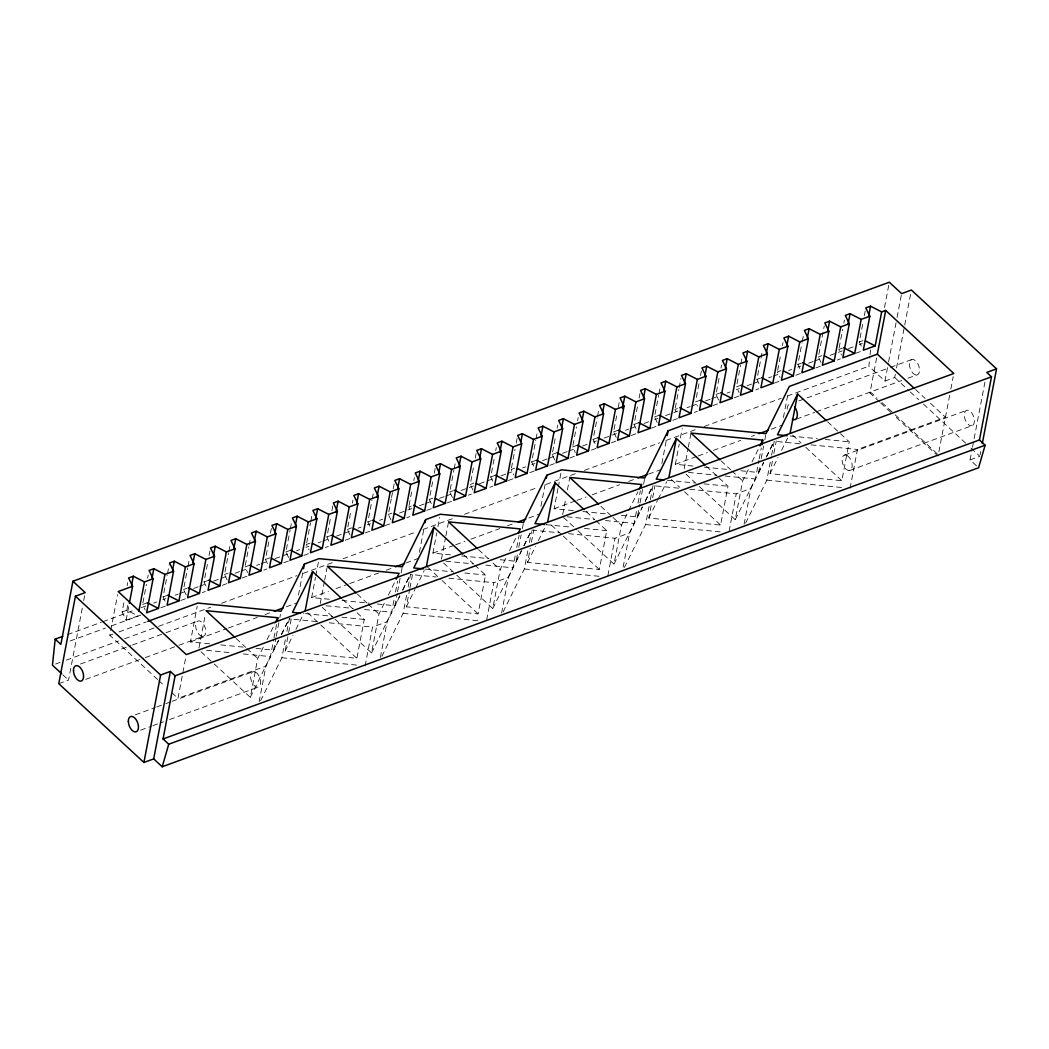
<?xml version="1.0" encoding="UTF-8"?>
<svg xmlns="http://www.w3.org/2000/svg" width="1049" height="1049" viewBox="0 0 1049 1049"><rect width="100%" height="100%" fill="white"/><g stroke="black" fill="none" stroke-linecap="round" stroke-linejoin="round"><path stroke-width="0.75" stroke-dasharray="5 3.75" d="M895.322 374.309L894.718 377.496L884.936 381.075L868.847 366.18L869.883 356.424M870.054 354.785L870.565 349.907M58.757 683.66L68.539 680.08L82.491 606.938M83.697 600.579L85.218 592.619M157.638 679.529L109.83 635.274L110.433 632.154M110.735 630.593L117.58 594.678M122.104 611.973L126.863 610.23L137.983 615.933L126.116 620.274L122.104 611.973L124.464 599.608M127.126 585.696L127.716 582.601M126.863 610.23L128.044 604.054M126.116 620.274L129.066 604.814M142.887 602.926L146.414 584.372M147.594 578.196L148.184 575.101M165.073 601.116L163.067 596.973L167.197 575.324M167.486 573.777L169.256 564.506M186.211 595.006L183.536 589.472L187.666 567.824M187.968 566.276L189.148 560.1M278.693 640.336L265.948 666.102L177.963 698.332L186.001 656.163M209.616 643.811L190.42 641.922L197.238 606.165M206.024 586.116L204.017 581.972L207.859 561.871M209.026 555.682L209.918 551.053M198.943 648.046L205.499 613.678M227.174 580.005L224.499 574.472L228.63 552.823M228.918 551.276L230.4 543.552M245.269 565.424L248.81 546.87M249.098 545.323L250.58 537.599M267.456 563.615L265.449 559.458L269.291 539.37M270.472 533.18L271.35 528.552M214.271 663.991L250.305 697.336L257.713 658.47L264.191 645.384M288.606 557.504L285.931 551.958L290.062 530.322M290.35 528.775L291.53 522.586M259.129 701.86L265.948 666.102M250.305 697.336L270.432 656.608L273.697 639.51M273.986 637.962L276.661 623.958M256.035 648.387L273.645 650.118L276.018 637.674M276.307 636.127L279.572 619.015M279.873 617.468L280.463 614.36M260.663 700.68L281.879 657.736L285.446 639.09M286.928 631.314L289.301 618.871L316.51 621.546M357.08 612.773L364.291 619.434L356.87 658.313L285.092 651.245L288.357 634.134M288.659 632.586L291.32 618.595M306.701 542.91L310.53 522.822M310.832 521.274L312.012 515.085M298.467 595.111L303.213 570.236M329.255 599.254L311.658 597.524L315.513 577.304M315.801 575.744L318.476 561.753M328.888 541.114L326.882 536.957L330.723 516.869M331.904 510.679L332.782 506.038M320.194 603.595L324.338 581.828M324.639 580.267L327.013 567.824M350.038 534.99L347.363 529.457L350.904 510.915M352.372 503.179L352.962 500.085M369.851 526.113L367.845 521.956L371.975 500.321M372.264 498.773L373.732 491.037M390.989 519.989L388.314 514.456L391.264 498.996M391.565 497.449L394.214 483.537M365.118 665.931L372.526 627.066L387.186 621.69L399.931 595.937M322.292 607.371L371.543 652.937L378.951 614.071L384.708 602.428M409.097 505.408L412.336 488.401M413.804 480.678L414.394 477.583M380.367 657.461L387.186 621.69M371.543 652.937L391.67 612.21L394.332 598.218M395.525 592.003L397.597 581.12M377.273 603.975L394.883 605.706L397.256 593.275M397.545 591.715L400.81 574.616M401.111 573.056L402.292 566.84M381.902 656.268L403.118 613.337L406.973 593.131M408.166 586.902L410.539 574.472L436.148 576.989M474.712 565.031L485.53 575.036L478.108 613.901L406.33 606.833L409.595 589.735M409.897 588.187L412.559 574.183M431.283 503.612L429.277 499.455L433.106 479.354M434.286 473.178L435.165 468.536M419.416 552.272L423.862 528.945M450.493 554.842L432.896 553.111L436.751 532.905M437.931 526.677L439.715 517.354M452.421 497.488L449.746 491.955L453.876 470.306M454.178 468.772L455.646 461.036M441.432 559.183L445.576 537.416M445.877 535.869L448.552 521.864M470.817 481.36L474.056 464.353M475.236 458.177L476.128 453.535M492.715 481.111L490.709 476.954L494.538 456.853M495.718 450.677L496.308 447.582M511.479 467.906L515.02 449.352M516.2 443.176L517.078 438.534M486.644 619.972L493.764 582.667L508.424 577.291L523.281 547.237M456.748 575.193L492.768 608.538L500.189 569.659L506.654 556.573M501.606 613.049L508.424 577.291M533.666 466.097L531.659 461.953L535.79 440.305M536.078 438.757L537.56 431.034M492.768 608.538L512.909 567.811L515.57 553.82M516.764 547.591L519.137 535.16M500.111 559.733L516.121 561.307L517.603 553.531M518.783 547.316L521.156 534.872M522.35 528.657L523.53 522.441M503.14 611.869L524.356 568.938L528.211 548.719M529.404 542.503L531.476 531.62M595.95 520.632L606.755 530.637L599.346 569.502L527.568 562.434L530.243 548.443M531.423 542.228L533.797 529.784M540.943 506.313L545.1 484.546M554.816 459.987L552.141 454.453L553.911 445.169M554.2 443.635L555.682 435.899M557.15 428.176L557.74 425.081M573.331 510.601L554.134 508.713L557.989 488.493M558.278 486.946L561.241 471.394M572.911 445.405L576.452 426.851M577.632 420.675L578.222 417.581M562.67 514.784L565.922 497.685M567.417 489.909L569.791 477.465M595.098 443.596L593.091 439.452L597.222 417.804M597.524 416.256L598.992 408.533M616.248 437.485L613.573 431.952L617.114 413.398M618.294 407.209L619.172 402.58M636.048 428.595L634.055 424.452L637.884 404.35M639.064 398.161L639.942 393.532M607.882 575.573L615.002 538.255L629.662 532.892L642.394 507.126M577.986 530.781L614.006 564.126L621.428 525.261L637.962 491.811M623.145 567.089L629.662 532.892M614.006 564.126L634.147 523.399L636.809 509.408M638.002 503.192L640.375 490.748M657.198 422.485L654.524 416.951L658.654 395.303M658.956 393.755L660.136 387.579M621.349 515.334L637.359 516.908L639.733 504.464M640.021 502.917L643.286 485.805M643.588 484.258L644.768 478.029M624.378 567.47L645.594 524.526L650.052 501.212M650.341 499.652L653.016 485.661L678.624 488.178M706.383 466.228L727.993 486.225L720.584 525.103L648.807 518.036L651.481 504.044M652.662 497.816L655.035 485.385M661.893 463.461L666.626 438.587M675.294 407.904L678.834 389.349M679.136 387.802L680.906 378.532M692.969 466.044L675.372 464.301L679.227 444.094M680.408 437.879L682.191 428.543M696.366 397.309L699.316 381.849M700.496 375.66L701.375 371.031M684.197 468.824L688.052 448.605M688.354 447.058L691.029 433.067M718.631 399.984L715.956 394.437L719.496 375.896M720.978 368.16L721.568 365.065M737.027 383.855L740.568 365.301M740.856 363.754L742.036 357.565M758.925 383.593L756.919 379.436L762.518 350.064M729.121 531.174L736.241 493.856L750.9 488.48L763.633 462.727M699.224 486.382L735.244 519.727L742.666 480.862L749.13 467.762M744.082 524.238L750.9 488.48M735.244 519.727L755.385 479L758.938 460.341M759.24 458.793L761.312 447.91M777.689 370.389L780.928 353.382M782.41 345.659L783 342.564M740.987 470.765L758.597 472.496L760.079 464.733M761.259 458.505L763.633 446.074M764.826 439.846L766.006 433.63M745.616 523.058L766.832 480.127L771.29 456.8M771.579 455.253L774.254 441.262L801.462 443.937M827.622 421.816L849.231 441.826L841.822 480.691L770.045 473.623L772.72 459.632M773.9 453.417L776.273 440.973M783.419 417.502L787.576 395.735M799.876 368.592L797.869 364.436L802 342.8M802.288 341.253L803.77 333.516M821.026 362.469L818.351 356.935L824.252 326.016M839.121 347.888L842.662 329.334M843.842 323.158L844.432 320.063M861.308 346.091L859.301 341.935L863.143 321.833M864.31 315.657L865.202 311.015M850.057 488.323L857.479 449.457L945.477 417.227L929.939 402.842M884.504 307.501L889.014 283.807M879.495 401.898L869.936 393.047L876.754 357.289M884.936 381.075L888.267 363.583M888.569 361.984L896.764 319.053M897.065 317.467L901.615 293.615M896.528 367.95L904.422 326.606M904.723 325.02L911.397 290.035M949.647 395.355L938.055 456.092L893.84 415.168M950.84 389.113L953.213 376.617M976.475 465.795L970.089 459.882L972.213 448.749M972.515 447.162L984.959 381.967M980.172 454.715L980.776 451.529M267.062 639.562L274.969 623.565M273.645 650.118L278.601 640.1M281.42 634.37L289.209 618.635M281.512 634.619L289.301 618.871M285.092 651.245L292.999 635.248M295.884 629.426L303.79 613.429M388.3 595.163L395.486 580.608M394.883 605.706L399.826 595.688M402.659 589.971L409.739 575.652M402.75 590.207L410.539 574.472M406.33 606.833L414.958 589.381M415.679 587.925L424.307 570.472M509.539 550.751L516.724 536.209M516.121 561.307L521.065 551.289M523.897 545.572L530.978 531.253M523.989 545.808L531.777 530.06L558.986 532.748M527.568 562.434L535.475 546.437M538.36 540.615L546.267 524.618M637.359 516.908L642.303 506.89M645.135 501.16L652.216 486.854M645.227 501.409L653.016 485.661M648.807 518.036L657.435 500.583M658.156 499.127L666.784 481.675M752.015 461.953L759.201 447.399M758.597 472.496L763.541 462.478M766.373 456.761L773.454 442.442M766.465 456.997L774.254 441.262M770.045 473.623L777.952 457.626M781.557 450.362L788.022 437.263M147.332 602.729L142.585 604.473L145.26 610.007M163.067 596.973L167.814 595.229M183.536 589.472L187.102 588.161M204.017 581.972L208.764 580.228M224.499 574.472L228.053 573.16M249.728 565.227L244.981 566.971L247.643 572.505M265.449 559.458L270.196 557.727M285.931 551.958L290.678 550.227M309.966 543.159L306.413 544.457L309.075 550.004M326.882 536.957L331.628 535.226M347.363 529.457L352.11 527.726M367.845 521.956L371.398 520.658M388.314 514.456L391.88 513.158M411.169 506.09L408.795 506.955L411.47 512.489M429.277 499.455L432.831 498.157M449.746 491.955L453.312 490.657M470.227 484.454L473.794 483.143M490.709 476.954L495.456 475.21M514.744 468.142L511.178 469.454L513.853 474.987M531.659 461.953L536.406 460.209M552.141 454.453L555.695 453.142M577.37 445.209L572.623 446.953L575.285 452.486M593.091 439.452L597.838 437.708M613.573 431.952L618.32 430.208M634.055 424.452L638.802 422.708M654.524 416.951L659.27 415.207M677.379 408.572L675.005 409.438L677.68 414.984M700.234 400.207L695.487 401.937L697.48 406.094M715.956 394.437L719.522 393.139M741.184 385.206L736.437 386.937L739.112 392.483M756.919 379.436L760.473 378.138M780.954 370.638L777.388 371.936L780.063 377.47M797.869 364.436L801.436 363.138M818.351 356.935L821.905 355.637M842.386 348.137L838.82 349.435L841.495 354.968M859.301 341.935L862.868 340.637M67.49 634.645L101.32 622.254M102.854 621.69L135.137 609.862M141.287 607.62L145.903 605.929M153.587 603.109L156.668 601.982M162.818 599.726L165.886 598.599M175.117 595.229L178.186 594.101M179.733 593.537L185.883 591.282M193.567 588.463L198.182 586.784M199.716 586.221L207.4 583.401M213.55 581.146L219.7 578.891M221.234 578.327L227.384 576.085M235.081 573.265L239.683 571.574M241.231 571.01L247.38 568.755M256.599 565.385L259.68 564.257M261.214 563.693L268.898 560.874M275.048 558.619L281.198 556.376M282.745 555.813L290.429 552.993M296.579 550.738L299.647 549.61M305.797 547.368L308.878 546.241M318.096 542.857L321.178 541.73M322.712 541.166L330.396 538.347M336.545 536.105L350.392 531.03M358.076 528.211L361.144 527.096M367.294 524.841L370.376 523.713M379.594 520.33L382.675 519.203M399.59 513.013L411.89 508.503M419.574 505.697L424.189 504.005M425.724 503.441L433.407 500.622M439.557 498.367L444.173 496.688M445.707 496.125L451.857 493.869M461.088 490.486L473.387 485.989M479.537 483.733L494.905 478.095M501.055 475.853L505.67 474.161M507.205 473.597L513.354 471.342M522.586 467.959L525.654 466.844M531.804 464.589L534.885 463.461M542.569 460.642L547.185 458.951M548.719 458.387L554.869 456.145M562.552 453.325L567.168 451.634M568.715 451.07L576.399 448.251M582.549 446.009L587.165 444.317M593.314 442.062L596.383 440.934M604.067 438.115L616.366 433.617M625.597 430.234L628.666 429.107M630.213 428.543L637.897 425.737M644.047 423.481L648.662 421.79M654.812 419.534L657.88 418.407M665.564 415.601L677.864 411.09M687.095 407.707L690.163 406.592M691.711 406.029L699.395 403.209M705.544 400.954L710.16 399.263M711.694 398.699L717.844 396.456M727.075 393.073L730.143 391.946M736.293 389.69L739.375 388.563M747.058 385.757L751.674 384.065M753.208 383.501L760.892 380.682M768.576 377.863L771.658 376.748M773.192 376.185L780.876 373.365M788.573 370.546L791.641 369.418M797.791 367.163L800.872 366.049M808.556 363.229L813.172 361.538M814.706 360.974L820.856 358.719M830.074 355.349L842.373 350.838M848.523 348.583L853.139 346.891M859.288 344.649L862.37 343.521M70.099 641.018L105.451 628.076M111.6 625.82L140.815 615.12M160.799 607.804L165.414 606.112M180.795 600.474L186.945 598.232M202.313 592.593L205.394 591.466M222.309 585.276L226.912 583.585M242.293 577.96L246.908 576.268M263.81 570.079L266.892 568.951M283.807 562.749L288.409 561.058M303.79 555.432L309.94 553.177M325.321 547.552L328.389 546.424M345.305 540.222L349.92 538.543M365.288 532.905L369.904 531.214M385.271 525.588L391.421 523.333M406.802 517.708L409.871 516.58M426.786 510.378L431.401 508.699M446.769 503.061L452.919 500.806M468.3 495.18L471.381 494.053M489.831 487.3L492.899 486.172M508.28 480.534L514.43 478.292M529.797 472.653L534.413 470.962M549.781 465.336L554.397 463.645M569.777 458.02L574.38 456.328M591.295 450.126L595.911 448.447M611.292 442.809L615.894 441.118M631.275 435.492L635.891 433.801M651.259 428.176L657.408 425.92M672.789 420.282L677.392 418.603M694.307 412.401L697.388 411.274M712.756 405.648L718.906 403.393M734.287 397.768L738.889 396.076M755.804 389.874L758.886 388.759M774.254 383.121L780.404 380.866M795.785 375.24L800.4 373.549M815.768 367.924L820.384 366.232M837.299 360.03L840.367 358.902M855.748 353.277L861.898 351.022M109.83 635.274L112.872 634.173M118.943 631.944L146.244 621.939M55.531 664.069L60.134 662.378M66.284 660.123L118.563 640.978M124.713 638.723L156.996 626.909M158.53 626.345L210.81 607.187M221.575 603.254L296.906 575.665M303.056 573.41L332.271 562.71M343.036 558.763L416.833 531.738M422.983 529.483L453.732 518.219M464.497 514.285L538.294 487.247M545.978 484.441L576.727 473.178M584.411 470.358L659.755 442.77M665.905 440.514L698.188 428.687M704.338 426.432L781.217 398.279M787.366 396.024L868.847 366.18M80.485 664.017L130.902 645.555M132.423 644.991L164.509 633.242M166.044 632.678L198.117 620.929M798.814 400.928L888.949 367.911M890.47 367.347L911.856 359.519M85.743 679.385L143.792 658.116M145.326 657.566L177.399 645.817M178.933 645.253L203.375 636.297M796.427 419.089L814.758 412.375M816.279 411.824L901.838 380.485M907.949 378.243L917.114 374.886A8.13 4.498 69.9 0 0 916.918 362.285A8.13 4.498 69.9 0 0 909.417 364.436A8.13 4.498 69.9 0 0 917.114 374.886M190.42 641.922L226.951 628.535M228.472 627.984L257.398 617.389M265.017 614.596L271.101 612.367M286.325 606.794L296.985 602.887M311.658 597.524L328.403 591.387M336.008 588.594L348.189 584.136M349.71 583.572L378.637 572.977M386.255 570.197L392.339 567.968M406.042 562.946L418.223 558.488M432.896 553.111L454.204 545.31M455.725 544.746L464.864 541.402M470.949 539.173L499.875 528.578M507.493 525.785L515.098 523.005M528.801 517.983L539.461 514.076M554.134 508.713L575.442 500.898M576.963 500.347L586.103 497.003M592.187 494.774L619.592 484.73M628.731 481.386L636.337 478.593M648.518 474.135L660.7 469.677M675.372 464.301L696.68 456.499M698.201 455.948L707.341 452.591M713.425 450.362L740.83 440.331M751.49 436.423L754.533 435.309M771.277 429.172L781.938 425.278M869.936 393.047L871.155 392.601L877.134 398.135M135.36 714.802L155.226 707.524M156.747 706.974L164.391 704.167M165.912 703.604L170.502 701.925M172.023 701.375L252.993 671.714M844.524 455.069L966.732 410.303M140.618 730.17L151.318 726.262M152.839 725.698L163.539 721.778M169.65 719.535L258.251 687.095M849.769 470.437L971.99 425.684A8.13 4.498 69.9 0 0 971.794 413.07A8.13 4.498 69.9 0 0 964.293 415.234A8.13 4.498 69.9 0 0 971.99 425.684M970.089 459.882L979.871 456.302L969.066 446.31M790.225 436.017L817.341 438.679M825.314 439.465L849.231 441.826M811.061 444.881L857.479 449.457M704.181 467.146L729.789 469.664M688.393 472.404L717.096 475.236M725.082 476.01L755.385 479M766.832 480.127L843.658 487.693M667.387 480.258L694.504 482.933M704.076 483.877L727.993 486.225M689.822 489.28L736.241 493.856M582.942 511.545L608.551 514.062M567.155 516.803L594.272 519.478M605.43 520.579L634.147 523.399M645.594 524.526L722.42 532.092M546.149 524.67L571.666 527.175M584.437 528.434L606.755 530.637M568.584 533.692L615.002 538.255M461.704 555.944L488.913 558.632M445.917 561.215L473.033 563.877M485.792 565.136L512.909 567.811M524.356 568.938L601.182 576.504M424.911 569.069L452.027 571.744M464.786 572.99L485.53 575.036M448.946 578.248L493.764 582.667M342.066 600.513L369.274 603.188M326.278 605.771L353.395 608.446M364.554 609.535L391.67 612.21M403.118 613.337L478.344 620.746M305.272 613.626L332.389 616.301M341.961 617.245L364.291 619.434M329.307 622.818L372.526 627.066M220.828 644.912L246.436 647.43M206.627 650.328L232.157 652.845M243.316 653.947L270.432 656.608M281.879 657.736L357.106 665.145M915.593 389.572L925.152 398.423M894.718 377.496L909.103 390.805M910.309 391.92L918.701 399.695M923.5 404.127L967.873 445.196M881.907 402.554L893.866 413.608M895.059 414.722L938.081 454.545M880.688 403L892.647 414.067M792.585 435.125L800.99 442.901M805.789 447.346L841.822 480.691M721.043 460.852L730.655 469.742M731.861 470.857L742.666 480.862M686.007 474.161L698.018 485.267M671.347 479.524L679.752 487.313M684.551 491.758L720.584 525.103M601.011 506.365L611.816 516.37M613.022 517.485L621.428 525.261M586.339 511.742L594.757 519.517M563.575 517.445L576.78 529.679M551.302 525.038L562.12 535.042M563.313 536.157L599.346 569.502M478.567 549.663L488.178 558.553M492.978 562.998L500.189 569.659M463.907 555.026L473.519 563.916M443.53 562.959L455.541 574.078M427.664 567.221L440.882 579.454M442.075 580.556L478.108 613.901M357.329 594.062L366.94 602.952M368.147 604.067L378.951 614.071M342.669 599.438L352.28 608.328M307.632 612.734L319.643 623.853M320.837 624.968L356.87 658.313M236.091 638.461L245.702 647.351M246.908 648.466L257.713 658.47M201.054 651.77L213.065 662.889M158.832 680.631L164.811 686.164M171.984 692.799L177.963 698.332M62.796 674.769L68.539 680.08M470.896 485.844L472.902 489.988M787.209 409.202A8.13 4.498 69.9 0 1 789.648 404.285M847.041 455.476L845.73 455.004A8.13 4.498 69.9 0 0 843.645 465.953L844.707 467.684A8.13 4.498 69.9 0 0 852.063 467.316A8.13 4.498 69.9 0 0 847.041 455.476M202.169 636.363L200.857 635.891A8.13 4.498 69.9 0 1 195.822 624.063A8.13 4.498 69.9 0 1 203.178 623.696L204.253 625.427A8.13 4.498 69.9 0 1 202.169 636.363M255.51 672.121L254.212 671.662A8.13 4.498 69.9 0 0 252.114 682.597L253.189 684.328A8.13 4.498 69.9 0 0 260.545 683.961A8.13 4.498 69.9 0 0 255.51 672.121"/><path stroke-width="1.5" d="M62.874 636.337L55.191 639.143L52.45 665.197L61.642 673.694M982.297 443.583L996.55 368.842L911.397 290.035L901.615 293.615L889.316 282.233L72.919 581.238L60.868 644.401L55.191 639.143M72.919 581.238L85.218 592.619L75.436 596.199L58.757 683.66L143.91 762.466L153.692 758.886L170.371 671.426L160.602 675.018L143.91 762.466M131.571 585.499L133.341 576.216L144.46 581.92L153.088 578.76L149.076 570.459L153.823 568.715L164.942 574.419L173.557 571.259L169.558 562.959L174.304 561.215L185.424 566.919L194.039 563.759L190.026 555.459L194.773 553.715L205.892 559.419L214.52 556.258L210.508 547.958L215.255 546.214L226.374 551.918L234.989 548.758L230.99 540.458L235.737 538.714L246.856 544.418L255.471 541.258L251.458 532.958L256.205 531.214L267.338 536.918L275.953 533.757L271.94 525.457L276.687 523.713L287.806 529.417L296.421 526.257L292.422 517.957L297.169 516.213L308.288 521.917L316.903 518.757L312.89 510.457L317.65 508.713L328.77 514.416L337.385 511.256L333.372 502.956L338.119 501.212L349.238 506.916L357.853 503.756L353.854 495.456L358.601 493.712L369.72 499.403L378.335 496.256L374.323 487.955L379.082 486.212L390.202 491.902L398.817 488.755L394.804 480.442L399.551 478.711L410.67 484.402L419.285 481.255L415.286 472.942L420.033 471.211L431.152 476.902L439.767 473.755L435.755 465.441L440.514 463.71L451.634 469.401L460.249 466.254L456.236 457.941L460.983 456.21L472.102 461.901L480.73 458.754L476.718 450.441L481.465 448.71L492.584 454.401L501.199 451.24L497.2 442.94L501.947 441.209L513.066 446.9L521.681 443.74L517.668 435.44L522.415 433.709L533.535 439.4L542.163 436.24L538.15 427.94L542.897 426.196L554.016 431.9L562.631 428.739L558.632 420.439L563.379 418.695L574.498 424.399L583.113 421.239L579.1 412.939L583.847 411.195L594.98 416.899L603.595 413.739L599.582 405.438L604.329 403.695L615.448 409.398L624.063 406.238L620.064 397.938L624.811 396.194L635.93 401.898L644.545 398.738L640.533 390.438L645.292 388.694L656.412 394.398L665.027 391.238L661.014 382.937L665.761 381.193L676.88 386.897L685.495 383.737L681.496 375.437L686.243 373.693L697.362 379.397L705.977 376.237L701.965 367.937L706.724 366.193L717.844 371.897L726.459 368.737L722.446 360.436L727.193 358.692L738.312 364.396L746.927 361.236L742.928 352.936L747.675 351.192L758.794 356.896L767.409 353.736L763.397 345.436L768.156 343.692L779.276 349.383L787.891 346.236L783.878 337.935L788.625 336.191L799.744 341.882L808.373 338.735L804.36 330.422L809.107 328.691L820.226 334.382L828.841 331.235L824.842 322.922L829.589 321.191L840.708 326.882L849.323 323.735L845.31 315.421L850.057 313.69L861.177 319.381L869.805 316.234L865.792 307.921L870.539 306.19L881.658 311.881L885.697 310.425L953.816 373.496L186.302 654.602L118.183 591.557L132.607 586.26L128.594 577.96L133.341 576.216M129.355 603.267L132.607 586.26M138.861 611.292L144.46 581.92M152.053 577.999L153.823 568.715M153.088 578.76L146.598 612.773L158.451 608.433L164.942 574.419M172.534 570.499L174.304 561.215M173.557 571.259L167.066 605.273L178.933 600.933L185.424 566.919M193.003 562.998L194.773 553.715M194.039 563.759L187.548 597.773L199.415 593.432L205.892 559.419M996.55 368.842L986.768 372.421L991.502 376.801L979.451 439.964L985.129 445.222L168.732 744.226L163.054 738.968L175.104 675.805L170.371 671.426M213.485 555.498L215.255 546.214M214.52 556.258L208.03 590.272L219.884 585.932L226.374 551.918M233.966 547.998L235.737 538.714M234.989 548.758L228.512 582.772L240.365 578.419L246.856 544.418M254.448 540.497L256.205 531.214M255.471 541.258L248.98 575.272L260.847 570.918L267.338 536.918M274.917 532.997L276.687 523.713M275.953 533.757L269.462 567.771L281.329 563.418L287.806 529.417M277.251 620.851L277.841 617.743L206.076 610.675L234.897 637.359M295.398 525.483L297.169 516.213M296.421 526.257L289.944 560.271L301.797 555.918L308.288 521.917M303.515 568.689L304.407 564.021L319.066 558.645L402.292 566.84L425.645 519.609L440.305 514.246L523.53 522.441L546.883 475.21L561.543 469.834L644.768 478.029L668.121 430.811L682.781 425.435L766.006 433.63L789.359 386.399L877.344 354.182L885.697 310.425M315.88 517.983L317.65 508.713M316.903 518.757L310.412 552.771L322.279 548.417L328.77 514.416M305.233 610.518L312.641 571.639L341.463 598.323M336.06 512.03L338.119 501.212M337.385 511.256L330.894 545.27L342.761 540.917L349.238 506.916M356.83 502.982L358.601 493.712M357.853 503.756L351.376 537.77L363.229 533.417L369.72 499.403M377.011 497.029L379.082 486.212M378.335 496.256L371.844 530.256L383.711 525.916L390.202 491.902M397.781 487.982L399.551 478.711M398.817 488.755L392.326 522.756L404.193 518.416L410.67 484.402M418.263 480.481L420.033 471.211M419.285 481.255L412.808 515.256L424.661 510.915L431.152 476.902M425.042 522.73L425.645 519.609M438.744 472.981L440.514 463.71M439.767 473.755L433.276 507.755L445.143 503.415L451.634 469.401M426.471 566.106L433.88 527.241L462.701 553.911M458.924 467.028L460.983 456.21M460.249 466.254L453.758 500.255L465.625 495.915L472.102 461.901M479.695 457.98L481.465 448.71M480.73 458.754L474.24 492.755L486.093 488.414L492.584 454.401M499.875 452.027L501.947 441.209M501.199 451.24L494.708 485.254L506.575 480.914L513.066 446.9M520.947 441.432L522.415 433.709M521.681 443.74L515.19 477.754L527.057 473.414L533.535 439.4M541.127 435.479L542.897 426.196M542.163 436.24L535.672 470.254L547.526 465.913L554.016 431.9M546.28 478.318L546.883 475.21M561.608 427.979L563.379 418.695M562.631 428.739L556.154 462.753L568.007 458.413L574.498 424.399M547.709 521.707L555.118 482.842L583.939 509.512M582.09 420.479L583.847 411.195M583.113 421.239L576.622 455.253L588.489 450.913L594.98 416.899M602.559 412.978L604.329 403.695M603.595 413.739L597.104 447.753L608.958 443.412L615.448 409.398M622.45 408.559L624.811 396.194M624.063 406.238L617.586 440.252L629.439 435.912L635.93 401.898M643.522 397.977L645.292 388.694M644.545 398.738L638.054 432.752L649.921 428.398L656.412 394.398M640.965 487.641L641.555 484.533L569.791 477.465L598.612 504.136M663.991 390.477L665.761 381.193M665.027 391.238L658.536 425.251L670.403 420.898L676.88 386.897M667.23 435.466L668.121 430.811M684.472 382.977L686.243 373.693M685.495 383.737L679.018 417.751L690.871 413.398L697.362 379.397M668.947 477.308L676.356 438.43L705.177 465.113M704.954 375.463L706.724 366.193M705.977 376.237L699.486 410.251L711.353 405.897L717.844 371.897M725.423 367.963L727.193 358.692M726.459 368.737L719.968 402.75L731.835 398.397L738.312 364.396M745.905 360.463L747.675 351.192M746.927 361.236L740.45 395.25L752.303 390.897L758.794 356.896M766.386 352.962L768.156 343.692M767.409 353.736L760.918 387.75L772.785 383.396L779.276 349.383M761.902 444.789L762.793 440.134L691.029 433.067L719.85 459.737M786.855 345.462L788.625 336.191M787.891 346.236L781.4 380.236L793.267 375.896L799.744 341.882M807.337 337.962L809.107 328.691M790.185 432.896L797.594 394.031L826.415 420.701M808.373 338.735L801.882 372.736L813.736 368.396L820.226 334.382M827.818 330.461L829.589 321.191M828.841 331.235L822.35 365.236L834.217 360.895L840.708 326.882M847.998 324.508L850.057 313.69M849.323 323.735L842.832 357.735L854.699 353.395L861.177 319.381M868.769 315.461L870.539 306.19M869.805 316.234L863.314 350.235L875.168 345.895L881.658 311.881M153.692 758.886L162.202 766.767L168.732 744.226M985.129 445.222L978.599 467.762L162.202 766.767M275.69 622.109L277.841 617.743M304.407 564.021L281.053 611.239L197.828 603.057L147.765 621.388M312.641 571.639L292.514 612.367L300.486 613.154M396.207 579.153L399.079 573.344L327.314 566.276L356.136 592.947M433.88 527.241L413.752 567.968L423.324 568.912M518.167 533.298L520.317 528.932L448.552 521.864L477.374 548.548M555.118 482.842L534.99 523.569L544.562 524.513M639.405 488.9L641.555 484.533M676.356 438.43L656.228 479.157L664.201 479.944M759.922 445.943L762.793 440.134M797.594 394.031L777.466 434.758L787.038 435.702M274.156 611.252L283.282 607.909M395.394 566.853L404.521 563.51M518.154 521.891L525.759 519.098M637.858 478.042L646.997 474.699M759.096 433.643L768.235 430.287M175.104 675.805L991.502 376.801M163.054 738.968L979.451 439.964M792.375 419.246L793.687 419.718A8.13 4.498 69.9 0 0 795.771 408.769L794.709 407.038M865.438 340.912L875.168 345.895M843.58 347.691L854.699 353.395M824.488 355.913L834.217 360.895M802.616 362.705L813.736 368.396M783.537 370.913L793.267 375.896M761.666 377.706L772.785 383.396M741.184 385.206L752.303 390.897M720.715 392.706L731.835 398.397M700.234 400.207L711.353 405.897M679.752 407.707L690.871 413.398M659.27 415.207L670.403 420.898M638.802 422.708L649.921 428.398M618.32 430.208L629.439 435.912M597.838 437.708L608.958 443.412M577.37 445.209L588.489 450.913M556.888 452.709L568.007 458.413M536.406 460.209L547.526 465.913M517.327 468.431L527.057 473.414M495.456 475.21L506.575 480.914M476.364 483.432L486.093 488.414M454.505 490.211L465.625 495.915M435.414 498.432L445.143 503.415M413.542 505.212L424.661 510.915M394.463 513.433L404.193 518.416M372.592 520.225L383.711 525.916M353.5 528.434L363.229 533.417M331.628 535.226L342.761 540.917M312.55 543.434L322.279 548.417M290.678 550.227L301.797 555.918M271.586 558.435L281.329 563.418M249.728 565.227L260.847 570.918M230.636 573.436L240.365 578.419M208.764 580.228L219.884 585.932M188.296 587.728L199.415 593.432M167.814 595.229L178.933 600.933M147.332 602.729L158.451 608.433M877.344 354.182L914.4 388.471M75.436 596.199L160.602 675.018M73.469 670.613A8.13 4.498 69.9 0 0 81.153 681.063A8.13 4.498 69.9 0 0 80.97 668.449A8.13 4.498 69.9 0 0 73.469 670.613M128.345 721.397A8.13 4.498 69.9 0 0 136.029 731.848A8.13 4.498 69.9 0 0 135.845 719.247A8.13 4.498 69.9 0 0 128.345 721.397"/></g></svg>
